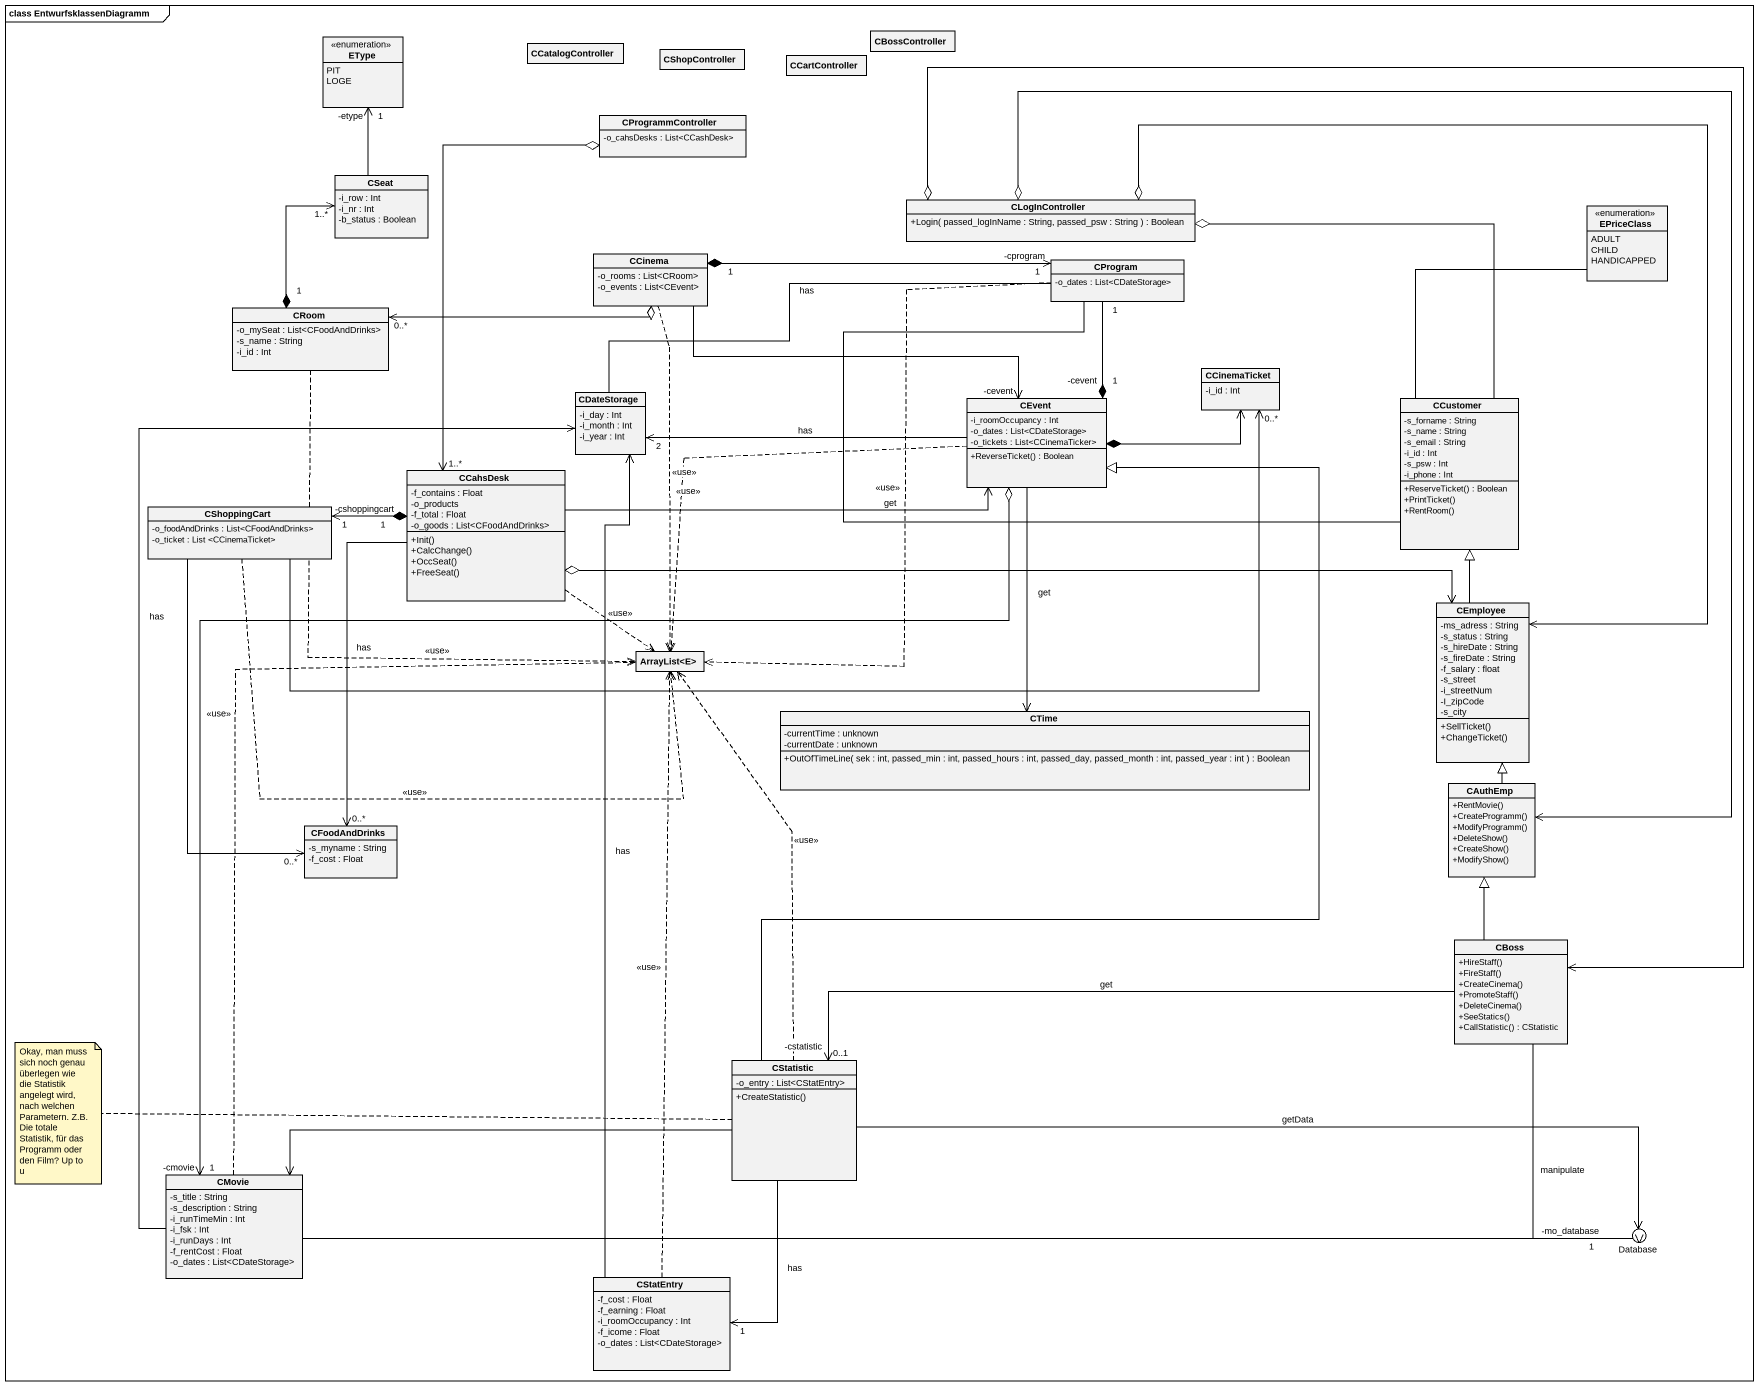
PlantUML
@startuml
mainframe class EntwurfsklassenDiagramm
allowmixing
hide circle
hide empty members
skinparam classAttributeIconSize 0
enum EType {
  PIT
  LOGE
}
class CCatalogController
class CShopController
class CCartController
class CBossController
class CProgrammController {
  -o_cahsDesks : List<CCashDesk>
}
class CSeat {
  -i_row : Int
  -i_nr : Int
  -b_status : Boolean
}
class CLogInController {
  +Login( passed_logInName : String, passed_psw : String ) : Boolean
}
enum EPriceClass {
  ADULT
  CHILD
  HANDICAPPED
}
class CCinema {
  -o_rooms : List<CRoom>
  -o_events : List<CEvent>
}
class CProgram {
  -o_dates : List<CDateStorage>
}
class CRoom {
  -o_mySeat : List<CFoodAndDrinks>
  -s_name : String
  -i_id : Int
}
class CCinemaTicket {
  -i_id : Int
}
class CDateStorage {
  -i_day : Int
  -i_month : Int
  -i_year : Int
}
class CEvent {
  -i_roomOccupancy : Int
  -o_dates : List<CDateStorage>
  -o_tickets : List<CCinemaTicker>
  +ReverseTicket() : Boolean
}
class CCustomer {
  -s_forname : String
  -s_name : String
  -s_email : String
  -i_id : Int
  -s_psw : Int
  -i_phone : Int
  +ReserveTicket() : Boolean
  +PrintTicket()
  +RentRoom()
}
class CCahsDesk {
  -f_contains : Float
  -o_products
  -f_total : Float
  -o_goods : List<CFoodAndDrinks>
  +Init()
  +CalcChange()
  +OccSeat()
  +FreeSeat()
}
class CShoppingCart {
  -o_foodAndDrinks : List<CFoodAndDrinks>
  -o_ticket : List <CCinemaTicket>
}
class CEmployee {
  -ms_adress : String
  -s_status : String
  -s_hireDate : String
  -s_fireDate : String
  -f_salary : float
  -s_street
  -i_streetNum
  -I_zipCode
  -s_city
  +SellTicket()
  +ChangeTicket()
}
class "ArrayList<E>" as ArrayList_E
class CTime {
  -currentTime : unknown
  -currentDate : unknown
  +OutOfTimeLine( sek : int, passed_min : int, passed_hours : int, passed_day, passed_month : int, passed_year : int ) : Boolean
}
class CAuthEmp {
  +RentMovie()
  +CreateProgramm()
  +ModifyProgramm()
  +DeleteShow()
  +CreateShow()
  +ModifyShow()
}
class CFoodAndDrinks {
  -s_myname : String
  -f_cost : Float
}
class CBoss {
  +HireStaff()
  +FireStaff()
  +CreateCinema()
  +PromoteStaff()
  +DeleteCinema()
  +SeeStatics()
  +CallStatistic() : CStatistic
}
class CStatistic {
  -o_entry : List<CStatEntry>
  +CreateStatistic()
}
class CMovie {
  -s_title : String
  -s_description : String
  -i_runTimeMin : Int
  -i_fsk : Int
  -i_runDays : Int
  -f_rentCost : Float
  -o_dates : List<CDateStorage>
}
() "Database" as Database_
class CStatEntry {
  -f_cost : Float
  -f_earning : Float
  -i_roomOccupancy : Int
  -f_icome : Float
  -o_dates : List<CDateStorage>
}
CProgrammController o--> "1..*" CCahsDesk
CSeat -up-> "-etype\n1" EType
CLogInController o-- CCustomer
CLogInController o--> CEmployee
CLogInController o--> CAuthEmp
CLogInController o--> CBoss
CCinema "1" *-right-> "-cprogram\n1" CProgram
CCinema o-left-> "0..*" CRoom
CCinema -right-> "-cevent" CEvent
CCinema ..> ArrayList_E : <<use>>
CProgram -left- CDateStorage : has
CProgram ..> ArrayList_E : <<use>>
CRoom "1" *-up-> "1..*" CSeat
CRoom ..> ArrayList_E : <<use>>
CEvent "-cevent\n1" *-up- "1" CProgram
CEvent *-right-> CCinemaTicket
CEvent -left-> "2" CDateStorage : has
CEvent .left.> ArrayList_E : <<use>>
CEvent --> CTime : get
CEvent o--> "1\n-cmovie" CMovie
CCustomer -up- EPriceClass
CCustomer -left- CProgram : get
CCahsDesk -right-> CEvent
CCahsDesk "1" *-left-> "-cshoppingcart\n1" CShoppingCart
CCahsDesk o-right-> CEmployee
CCahsDesk ..> ArrayList_E : <<use>>
CCahsDesk --> "0..*" CFoodAndDrinks : has
CShoppingCart -right-> "0..*" CCinemaTicket
CShoppingCart .right.> ArrayList_E : <<use>>
CShoppingCart --> "0..*" CFoodAndDrinks
CEmployee -up-|> CCustomer
CAuthEmp -up-|> CEmployee
CBoss -up-|> CAuthEmp
CBoss -left-> "-cstatistic\n0..1" CStatistic : get
CBoss --> "1\n-mo_database" Database_ : manipulate
CStatistic -up-|> CEvent
CStatistic .up.> ArrayList_E : <<use>>
CStatistic -left-> CMovie
CStatistic -right-> Database_ : getData
CStatistic --> "1" CStatEntry : has
CMovie -up-> CDateStorage : has
CMovie .up.> ArrayList_E : <<use>>
CMovie -right- Database_
CStatEntry -up-> CDateStorage : has
CStatEntry .up.> ArrayList_E : <<use>>
note left of CStatistic : Okay, man muss sich noch genau überlegen wie die Statistik angelegt wird, nach welchen Parametern. Z.B. Die totale Statistik, für das Programm oder den Film? Up to u
@enduml
